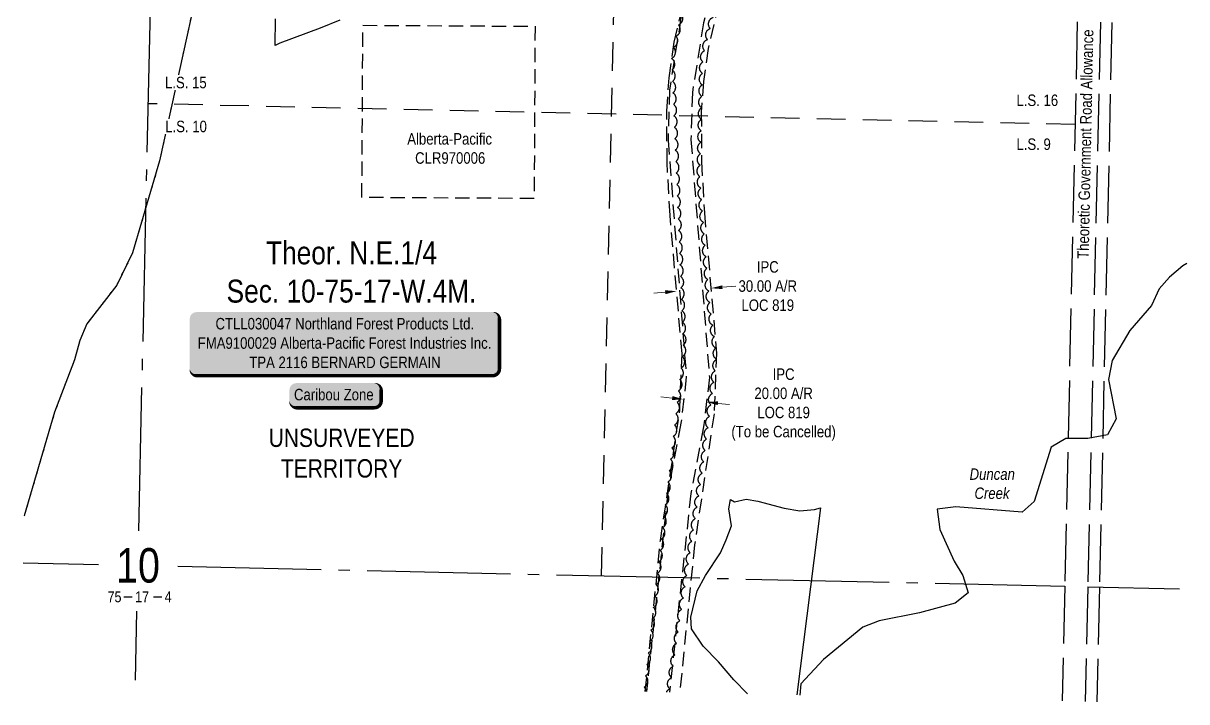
# Model space of a CAD drawing. Extents: x 398383 to 402710, y 6149487 to 6151334.
# Drawn here: x 401662 to 402675, y 6149487 to 6150078 of the extents above; entities that cross this region are included whole.
import ezdxf
from ezdxf.enums import TextEntityAlignment as Align

# ---------------------------------------------------------------- set-up
doc = ezdxf.new("R2010")
doc.units = 0
doc.header["$LTSCALE"] = 5
for name, pattern in [('0', [1, 1, 0]), ('foc-ACCESSROAD', [3.75, 2.5, -1.25]), ('foc-LSD', [8, 5, -3]), ('foc-QUARTERLINE', [33, 25, -3, 2, -3]), ('foc-UNSURVEYED', [12.5, 10, -2.5]), ('foc-WHEELTRACKS', [2, 0.4, -1.6])]:
    doc.linetypes.add(name, pattern=pattern)
for name, color, linetype in [('10', 1, 'Continuous'), ('9', 3, 'Continuous'), ('AS-WILDLIFE-BLOCK', 131, 'Continuous'), ('C-AR', 13, 'foc-ACCESSROAD'), ('C-SYMBOL', 7, 'Continuous'), ('F-WS', 190, 'foc-ACCESSROAD'), ('L-QSEC', 8, 'foc-QUARTERLINE'), ('L-ROAD-T', 7, 'Continuous'), ('L-SECLBL', 7, 'Continuous'), ('L-SECTION-LSD', 7, 'foc-LSD'), ('L-UNS-T', 3, 'Continuous'), ('L-USEC', 7, 'foc-UNSURVEYED'), ('T-BUSH', 110, '0'), ('T-WATER', 160, 'Continuous'), ('T-WATER-P3', 160, 'foc-WHEELTRACKS'), ('T-WATER-T', 170, 'Continuous'), ('WETLAND', 143, 'Continuous')]:
    doc.layers.add(name, color=color, linetype=linetype)
doc.layers.add('C-AR-T', color=13, linetype='Continuous', lineweight=9)
doc.layers.add('F-WS-T', color=190, linetype='Continuous', lineweight=9)
doc.styles.add('100L', font='ARIALN.TTF', dxfattribs={"height": 11})
doc.styles.add('175L', font='ARIALN.TTF', dxfattribs={"height": 20})
doc.styles.add('80', font='ARIALN.TTF', dxfattribs={"height": 10})
doc.styles.add('80CG', font='ARIALN.TTF', dxfattribs={"height": 10})
doc.styles.add('80L', font='ARIALN.TTF', dxfattribs={"height": 10})
doc.styles.add('foc-LtypeFont', font='ARIALN.TTF', dxfattribs={"height": 7.35})
doc.styles.add('SIMPLEX', font='ARIALN.TTF')
doc.linetypes.add('foc-TOPO-flowdirection-NOLINE', pattern='A,0,[">",foc-LtypeFont,S=0.3,R=0,X=0,Y=-0.945],-20,[">",foc-LtypeFont,S=0.3,R=0,X=0,Y=-0.945],0', length=20)
doc.dimstyles.new('Compass 5 000', dxfattribs={"dimscale": 5, "dimtxt": 9, "dimasz": 2, "dimexe": 0.2, "dimexo": 0.0625, "dimgap": 0.5, "dimtad": 0, "dimtih": 1, "dimtoh": 1, "dimzin": 0, "dimdsep": 46, "dimtxsty": '80CG', "dimcen": 0.1, "dimse1": 1, "dimse2": 1, "dimclrd": 256, "dimclrt": 256, "dimaunit": 1, "dimadec": 4, "dimazin": 0, "dimtfac": 0.06, "dimtofl": 0, "dimtmove": 0, "dimatfit": 1, "dimfxl": 0.2, "dimtolj": 1, "dimtzin": 0, "dimlwd": -1, "dimarcsym": 0})

# ---------------------------------------------------------------- blocks, each defined once
blk = doc.blocks.new('L-SECLBL')
at = {"layer": '9', "color": 7}
for p, q in [((-5.1, -27.8), (-12.3, -27.8)), ((20.7, -27.8), (13.5, -27.8))]:
    blk.add_line(p, q, dxfattribs=at)
at = {"layer": '10', "color": 2, "style": 'SIMPLEX'}
blk.add_attdef('SEC', text='', height=30, dxfattribs=at).set_placement((0, 0), align=Align.MIDDLE)
at = {"layer": '10', "color": 5, "style": '80L'}
blk.add_attdef('TWP', text='', height=9.5, dxfattribs=at).set_placement((-14.4, -27.4), align=Align.MIDDLE_RIGHT)
blk.add_attdef('RGE', text='', height=9.5, dxfattribs=at).set_placement((3.6, -27.4), align=Align.MIDDLE_CENTER)
blk.add_attdef('MER', text='', height=9.5, dxfattribs=at).set_placement((23.2, -27.4), align=Align.MIDDLE_LEFT)
blk = doc.blocks.new('*U435')
h = blk.add_hatch(color=255)
edge = h.paths.add_edge_path()
edge.add_line((-129, -28.5), (129, -28.5))
edge.add_arc((129, -22.5), 6, 270, 360)
edge.add_line((135, -22.5), (135, 21))
edge.add_arc((129, 21), 6, 0, 90)
edge.add_line((129, 27), (-129, 27))
edge.add_arc((-129, 21), 6, 90, 180)
edge.add_line((-135, 21), (-135, -22.5))
edge.add_arc((-129, -22.5), 6, 180, 270)
at = {"color": 44, "flags": 128}
blk.add_lwpolyline([(-129, -28.5, 3, 3, 0), (129, -28.5, 3, 3, 0.414214), (135, -22.5, 3, 3, 0), (135, 21, 3, 0, 0.414214), (129, 27, 0, 0, 0), (-129, 27, 0, 0, 0.414214), (-135, 21, 0, 0, 0), (-135, -22.5, 0, 3, 0.414214)], format="xyseb", close=True, dxfattribs=at)
at = {"color": 44, "style": '80'}
blk.add_attdef('ENTER_TEXT_001', (-36, -5), '', height=10, dxfattribs=at)
blk = doc.blocks.new('*U437')
h = blk.add_hatch(color=255)
edge = h.paths.add_edge_path()
edge.add_line((-34, -11.5), (34, -11.5))
edge.add_arc((34, -5.5), 6, 270, 360)
edge.add_line((40, -5.5), (40, 4))
edge.add_arc((34, 4), 6, 0, 90)
edge.add_line((34, 10), (-34, 10))
edge.add_arc((-34, 4), 6, 90, 180)
edge.add_line((-40, 4), (-40, -5.5))
edge.add_arc((-34, -5.5), 6, 180, 270)
at = {"color": 131, "flags": 128}
blk.add_lwpolyline([(-34, -11.5, 3, 3, 0), (34, -11.5, 3, 3, 0.414214), (40, -5.5, 3, 3, 0), (40, 4, 3, 0, 0.414214), (34, 10, 0, 0, 0), (-34, 10, 0, 0, 0.414214), (-40, 4, 0, 0, 0), (-40, -5.5, 0, 3, 0.414214)], format="xyseb", close=True, dxfattribs=at)
at = {"color": 131, "style": '80'}
blk.add_attdef('ENTER_TEXT_001', (-36, -5), '', height=10, dxfattribs=at)
blk = doc.blocks.new('*D457')
at = {"layer": 'C-AR-T', "transparency": 16777216}
for p, q in [((402270.7, 6149847.9), (402282.6, 6149848.9)), ((402220.9, 6149843.6), (402211, 6149842.7))]:
    blk.add_line(p, q, dxfattribs=at)
for points in [[(402220.8, 6149845.3), (402221.1, 6149841.9), (402230.9, 6149844.5)], [(402270.6, 6149849.6), (402270.9, 6149846.3), (402260.8, 6149847.1)]]:
    blk.add_solid(points, dxfattribs=at)
at = {"layer": 'C-AR-T', "transparency": 16777216, "insert": (402310.3, 6149848.9), "char_height": 10, "attachment_point": 5, "style": '80CG', "bg_fill": 3, "box_fill_scale": 1.1, "bg_fill_color": 256, "bg_fill_true_color": 13158600, "bg_fill_transparency": 0}
blk.add_mtext('\\A1;IPC\\P30.00 A/R\\PLOC 819', dxfattribs=at)
blk = doc.blocks.new('*D460')
at = {"layer": 'C-AR-T', "transparency": 16777216}
for p, q in [((402227.1, 6149751.4), (402217.2, 6149752.6)), ((402266.9, 6149746.8), (402276.8, 6149745.7))]:
    blk.add_line(p, q, dxfattribs=at)
for points in [[(402227.3, 6149753.1), (402226.9, 6149749.7), (402237.1, 6149750.3)], [(402267, 6149748.5), (402266.7, 6149745.2), (402256.9, 6149748)]]:
    blk.add_solid(points, dxfattribs=at)
at = {"layer": 'C-AR-T', "transparency": 16777216, "insert": (402324.1, 6149745.7), "char_height": 10, "attachment_point": 5, "style": '80CG', "bg_fill": 3, "box_fill_scale": 1.1, "bg_fill_color": 256, "bg_fill_true_color": 13158600, "bg_fill_transparency": 0}
blk.add_mtext('\\A1;IPC\\P20.00 A/R\\PLOC 819\\P(To be Cancelled)', dxfattribs=at)

msp = doc.modelspace()

# ---------------------------------------------------------------- linework, layer by layer
at = {"layer": 'F-WS'}
msp.add_lwpolyline([(401957.482, 6150076.125), (402107.513, 6150075.259), (402106.703, 6149925.227), (401956.672, 6149926.095), (401957.482, 6150076.125)], close=True, dxfattribs=at)
at = {"layer": 'L-QSEC'}
for p, q in [((401762.248, 6149635.688), (401779.529, 6150409.853)), ((401661.603, 6149607.957), (401727.072, 6149606.483)), ((401796.311, 6149604.924), (402569.086, 6149587.525)), ((402589.19, 6149587.072), (402669.062, 6149585.273)), ((401759.348, 6149505.769), (401760.687, 6149565.733))]:
    msp.add_line(p, q, dxfattribs=at)
at = {"layer": 'L-SECTION-LSD'}
for p, q in [((402165.332, 6149596.616), (402183.208, 6150400.763)), ((402577.987, 6149989.599), (401770.554, 6150007.78))]:
    msp.add_line(p, q, dxfattribs=at)
at = {"layer": 'L-USEC'}
for p, q in [((402586.888, 6150391.673), (402569.086, 6149587.525)), ((402606.992, 6150391.228), (402589.19, 6149587.072)), ((402617.044, 6150391.005), (402599.242, 6149586.857)), ((402569.086, 6149587.525), (402566.874, 6149487.588)), ((402589.19, 6149587.08), (402586.978, 6149487.135)), ((402599.242, 6149586.858), (402597.03, 6149486.909))]:
    msp.add_line(p, q, dxfattribs=at)
at = {"layer": 'T-BUSH', "flags": 128}
for points in [[(402204.66, 6149495.743, 0.18322405), (402202.652, 6149499.575, 0.52056705), (402203.797, 6149509.506, 0.52056705), (402204.943, 6149519.436, 0.52056705), (402206.088, 6149529.366, 0.52056705), (402207.233, 6149539.297, 0.52056705), (402208.379, 6149549.227, 0.52056705), (402209.524, 6149559.157, 0.52056705), (402210.669, 6149569.088, 0.52056705), (402211.815, 6149579.018, 0.52056705), (402212.96, 6149588.948, 0.52056705), (402214.105, 6149598.879, 0.52056705), (402215.251, 6149608.809, 0.52056705), (402216.396, 6149618.739, 0.52056705), (402217.542, 6149628.67, 0.52056705), (402218.687, 6149638.6, 0.52056705), (402219.832, 6149648.53, 0.52056705), (402220.978, 6149658.461, 0.52056705), (402222.123, 6149668.391, 0.52056705), (402223.268, 6149678.321, 0.52056705), (402224.414, 6149688.252, 0.52056705), (402225.559, 6149698.182, 0.52056705), (402226.704, 6149708.112, 0.52056705), (402227.85, 6149718.043, 0.52056705), (402228.995, 6149727.973, 0.52056705), (402230.14, 6149737.903, 0.52056705), (402231.286, 6149747.834, 0.52056705), (402232.431, 6149757.764, 0.52056705), (402233.576, 6149767.694, 0.52056705), (402234.722, 6149777.625, 0.52056705), (402235.867, 6149787.555, 0.52056705), (402236.682, 6149797.497, 0.52056705), (402236.272, 6149807.485, 0.52056705), (402235.863, 6149817.473, 0.52056705), (402235.453, 6149827.461, 0.52056705), (402235.043, 6149837.448, 0.52056705), (402234.633, 6149847.436, 0.52056705), (402234.224, 6149857.424, 0.52056705), (402233.814, 6149867.412, 0.52056705), (402233.404, 6149877.399, 0.52056705), (402232.994, 6149887.387, 0.52056705), (402232.585, 6149897.375, 0.52056705), (402232.175, 6149907.363, 0.52056705), (402231.765, 6149917.35, 0.52056705), (402231.355, 6149927.338, 0.52056705), (402230.946, 6149937.326, 0.52056705), (402230.536, 6149947.314, 0.52056705), (402230.126, 6149957.302, 0.52056705), (402229.717, 6149967.289, 0.52056705), (402229.307, 6149977.277, 0.52056705), (402228.897, 6149987.265, 0.52056705), (402228.487, 6149997.253, 0.52056705), (402228.078, 6150007.24, 0.52056705), (402227.668, 6150017.228, 0.52056705), (402227.258, 6150027.216, 0.52056705), (402226.848, 6150037.204, 0.52056705), (402226.439, 6150047.191, 0.52056705), (402228.043, 6150056.993, 0.52056705), (402230.275, 6150066.737, 0.52056705), (402232.507, 6150076.481, 0.52056705), (402234.739, 6150086.224, 0.52056705), (402236.971, 6150095.968, 0.52056705), (402239.203, 6150105.712, 0.52056705), (402241.435, 6150115.456, 0.52056705), (402243.667, 6150125.2, 0.52056705), (402245.899, 6150134.943, 0.52056705), (402248.131, 6150144.687, 0.52056705), (402250.363, 6150154.431, 0.52056705), (402252.595, 6150164.175, 0.52056705), (402254.827, 6150173.918, 0.52056705), (402256.558, 6150183.735, 0.52056705), (402257.193, 6150193.711, 0.52056705), (402257.827, 6150203.687, 0.52056705), (402258.462, 6150213.663, 0.52056705), (402257.991, 6150223.592, 0.52056705), (402256.504, 6150233.477, 0.52056705), (402255.018, 6150243.362, 0.52056705), (402253.531, 6150253.247, 0.52056705), (402252.045, 6150263.132, 0.52056705), (402250.558, 6150273.017, 0.52056705), (402249.072, 6150282.902, 0.52056705), (402247.585, 6150292.787, 0.52056705), (402246.099, 6150302.672, 0.52056705), (402243.711, 6150312.346, 0.52056705), (402240.663, 6150321.866, 0.52056705), (402237.615, 6150331.386, 0.52056705), (402234.566, 6150340.906, 0.52056705), (402231.518, 6150350.426, 0.52056705), (402228.47, 6150359.946, 0.52056705), (402225.422, 6150369.467, 0.52056705), (402222.373, 6150378.987, 0.52056705), (402219.325, 6150388.507, 0.52056705), (402216.277, 6150398.027, 0.52056705), (402213.229, 6150407.547, 0.52056705), (402210.181, 6150417.067, 0.52056705), (402207.132, 6150426.587, 0.52056705), (402204.084, 6150436.107, 0.52056705), (402201.036, 6150445.627, 0.52056705), (402197.988, 6150455.147, 0.52056705), (402194.939, 6150464.667, 0.52056705), (402191.891, 6150474.187, 0.52056705), (402188.434, 6150483.543, 0.52056705), (402184.059, 6150492.531, 0.52056705), (402179.685, 6150501.519, 0.52056705), (402175.31, 6150510.507, 0.52056705), (402170.935, 6150519.495, 0.52056705), (402166.56, 6150528.483, 0.52056705), (402162.185, 6150537.471, 0.52056705), (402157.811, 6150546.459, 0.52056705), (402153.436, 6150555.447, 0.52056705), (402149.061, 6150564.435, 0.52056705), (402144.686, 6150573.424, 0.52056705), (402140.312, 6150582.412, 0.52056705), (402135.937, 6150591.4, 0.52056705), (402131.562, 6150600.388, 0.52056705), (402127.187, 6150609.376, 0.52056705), (402122.813, 6150618.364, 0.52056705), (402118.438, 6150627.352, 0.52056705), (402114.104, 6150636.359, 0.52056705), (402109.771, 6150645.368, 0.52056705), (402105.439, 6150654.376, 0.52056705), (402101.106, 6150663.385, 0.52056705), (402096.774, 6150672.393, 0.52056705), (402092.441, 6150681.402, 0.52056705), (402088.108, 6150690.41, 0.52056705), (402083.776, 6150699.419, 0.52056705), (402079.443, 6150708.427, 0.52056705), (402075.111, 6150717.435, 0.52056705), (402070.778, 6150726.444, 0.52056705), (402066.446, 6150735.452, 0.52056705), (402062.113, 6150744.461, 0.52056705), (402057.781, 6150753.469, 0.52056705), (402053.448, 6150762.478, 0.52056705), (402049.115, 6150771.486, 0.52056705), (402044.783, 6150780.495, 0.52056705), (402040.45, 6150789.503, 0.52056705), (402036.118, 6150798.512, 0.52056705), (402031.785, 6150807.52, 0.52056705), (402027.453, 6150816.528, 0.52056705), (402025.828, 6150826.256, 0.52056705), (402025.121, 6150836.227, 0.52056705), (402024.415, 6150846.198, 0.52056705), (402023.709, 6150856.169, 0.52056705), (402023.002, 6150866.14, 0.52056705), (402022.296, 6150876.112, 0.52056705), (402021.589, 6150886.083, 0.52056705), (402020.883, 6150896.054, 0.52056705), (402020.177, 6150906.025, 0.52056705), (402019.47, 6150915.996, 0.52056705), (402018.764, 6150925.967, 0.52056705), (402018.057, 6150935.939, 0.52056705), (402017.351, 6150945.91, 0.52056705), (402016.645, 6150955.881, 0.52056705), (402015.938, 6150965.852, 0.52056705), (402015.232, 6150975.823, 0.52056705), (402014.525, 6150985.794, 0.52056705), (402013.819, 6150995.766, 0.52056705), (402013.113, 6151005.737, 0.52056705), (402012.406, 6151015.708, 0.52056705), (402011.7, 6151025.679, 0.52056705), (402010.994, 6151035.65, 0.52056705), (402010.287, 6151045.621, 0.52056705), (402009.581, 6151055.593, 0.52056705), (402008.874, 6151065.564, 0.52056705), (402008.168, 6151075.535, 0.52056705), (402007.462, 6151085.506, 0.52056705), (402006.755, 6151095.477, 0.52056705), (402006.049, 6151105.448, 0.52056705), (402005.342, 6151115.42, 0.52056705), (402004.636, 6151125.391, 0.52056705), (402003.93, 6151135.362, 0.52056705), (402003.223, 6151145.333, 0.52056705), (402002.517, 6151155.304, 0.52056705), (402001.81, 6151165.275, 0.52056705), (402001.104, 6151175.247, 0.52056705), (402000.398, 6151185.218, 0.52056705), (401999.691, 6151195.189, 0.52056705), (401998.985, 6151205.16, 0.52056705), (401998.279, 6151215.131, 0.52056705), (401997.572, 6151225.103, 0.52056705), (401996.866, 6151235.074, 0.52056705), (401996.159, 6151245.045, 0.52056705), (401995.453, 6151255.016, 0.52056705), (401994.747, 6151264.987, 0.52056705), (401994.04, 6151274.958, 0.52056705), (401993.334, 6151284.93, 0.52056705), (401992.627, 6151294.901, 0.52056705), (401991.921, 6151304.872, 0.52056705), (401991.215, 6151314.843, 0.52056705), (401990.508, 6151324.814, 0.23260516), (401992.764, 6151329.705)], [(402222.099, 6149495.35, -0.16403937), (402224.852, 6149498.111, -0.52056705), (402226.338, 6149507.996, -0.52056705), (402227.824, 6149517.881, -0.52056705), (402229.311, 6149527.766, -0.52056705), (402230.797, 6149537.651, -0.52056705), (402232.283, 6149547.536, -0.52056705), (402233.77, 6149557.421, -0.52056705), (402235.256, 6149567.306, -0.52056705), (402236.742, 6149577.191, -0.52056705), (402238.229, 6149587.076, -0.52056705), (402239.715, 6149596.961, -0.52056705), (402241.202, 6149606.847, -0.52056705), (402242.688, 6149616.732, -0.52056705), (402244.174, 6149626.617, -0.52056705), (402245.661, 6149636.502, -0.52056705), (402247.147, 6149646.387, -0.52056705), (402248.633, 6149656.272, -0.52056705), (402250.12, 6149666.157, -0.52056705), (402251.606, 6149676.042, -0.52056705), (402253.092, 6149685.927, -0.52056705), (402254.447, 6149695.83, -0.52056705), (402255.705, 6149705.747, -0.52056705), (402256.962, 6149715.664, -0.52056705), (402258.22, 6149725.58, -0.52056705), (402259.477, 6149735.497, -0.52056705), (402260.735, 6149745.414, -0.52056705), (402261.993, 6149755.331, -0.52056705), (402263.25, 6149765.247, -0.52056705), (402264.508, 6149775.164, -0.52056705), (402265.765, 6149785.081, -0.52056705), (402265.06, 6149794.991, -0.52056705), (402263.735, 6149804.899, -0.52056705), (402262.41, 6149814.807, -0.52056705), (402261.085, 6149824.715, -0.52056705), (402259.76, 6149834.623, -0.52056705), (402258.821, 6149844.571, -0.52056705), (402258.051, 6149854.538, -0.52056705), (402257.281, 6149864.504, -0.52056705), (402256.51, 6149874.471, -0.52056705), (402255.74, 6149884.437, -0.52056705), (402254.969, 6149894.403, -0.52056705), (402254.199, 6149904.37, -0.52056705), (402253.428, 6149914.336, -0.52056705), (402252.658, 6149924.303, -0.52056705), (402251.888, 6149934.269, -0.52056705), (402251.195, 6149944.238, -0.52056705), (402251.437, 6149954.231, -0.52056705), (402251.679, 6149964.224, -0.52056705), (402251.921, 6149974.217, -0.52056705), (402252.163, 6149984.211, -0.52056705), (402252.405, 6149994.204, -0.52056705), (402252.647, 6150004.197, -0.52056705), (402252.889, 6150014.19, -0.52056705), (402253.131, 6150024.183, -0.52056705), (402253.373, 6150034.177, -0.52056705), (402253.615, 6150044.17, -0.52056705), (402255.222, 6150053.975, -0.52056705), (402257.698, 6150063.659, -0.52056705), (402260.174, 6150073.344, -0.52056705), (402262.65, 6150083.029, -0.52056705), (402265.126, 6150092.713, -0.52056705), (402267.602, 6150102.398, -0.52056705), (402270.078, 6150112.082, -0.52056705), (402272.554, 6150121.767, -0.52056705), (402275.03, 6150131.452, -0.52056705), (402277.506, 6150141.136, -0.52056705), (402279.982, 6150150.821, -0.52056705), (402282.459, 6150160.506, -0.52056705), (402284.935, 6150170.19, -0.52056705), (402286.31, 6150180.059, -0.52056705), (402287.112, 6150190.023, -0.52056705), (402287.914, 6150199.987, -0.52056705), (402288.715, 6150209.951, -0.52056705), (402288.019, 6150219.901, -0.52056705), (402287.04, 6150229.849, -0.52056705), (402286.061, 6150239.797, -0.52056705), (402285.082, 6150249.745, -0.52056705), (402284.101, 6150259.693, -0.52056705), (402281.839, 6150269.43, -0.52056705), (402279.577, 6150279.167, -0.52056705), (402277.315, 6150288.904, -0.52056705), (402275.053, 6150298.641, -0.52056705), (402272.791, 6150308.377, -0.52056705), (402270.528, 6150318.114, -0.52056705), (402268.266, 6150327.851, -0.52056705), (402265.975, 6150337.581, -0.52056705), (402263.404, 6150347.24, -0.52056705), (402260.833, 6150356.9, -0.52056705), (402258.262, 6150366.56, -0.52056705), (402255.691, 6150376.22, -0.52056705), (402253.12, 6150385.88, -0.52056705), (402250.549, 6150395.54, -0.52056705), (402247.978, 6150405.2, -0.52056705), (402245.407, 6150414.86, -0.52056705), (402242.573, 6150424.435, -0.52056705), (402239.032, 6150433.783, -0.52056705), (402235.491, 6150443.131, -0.52056705), (402231.95, 6150452.479, -0.52056705), (402228.408, 6150461.827, -0.52056705), (402224.867, 6150471.175, -0.52056705), (402221.326, 6150480.522, -0.52056705), (402217.785, 6150489.87, -0.52056705), (402214.244, 6150499.218, -0.52056705), (402210.404, 6150508.439, -0.52056705), (402206.131, 6150517.476, -0.52056705), (402201.857, 6150526.513, -0.52056705), (402197.584, 6150535.549, -0.52056705), (402193.311, 6150544.586, -0.52056705), (402189.038, 6150553.623, -0.52056705), (402184.764, 6150562.66, -0.52056705), (402180.491, 6150571.696, -0.52056705), (402176.218, 6150580.733, -0.52056705), (402171.945, 6150589.77, -0.52056705), (402167.272, 6150598.605, -0.52056705), (402162.54, 6150607.41, -0.52056705), (402157.808, 6150616.215, -0.52056705), (402153.075, 6150625.02, -0.52056705), (402148.343, 6150633.825, -0.52056705), (402143.611, 6150642.63, -0.52056705), (402138.879, 6150651.435, -0.52056705), (402134.146, 6150660.24, -0.52056705), (402129.414, 6150669.045, -0.52056705), (402124.682, 6150677.85, -0.52056705), (402119.95, 6150686.656, -0.52056705), (402115.217, 6150695.461, -0.52056705), (402110.485, 6150704.266, -0.52056705), (402105.753, 6150713.071, -0.52056705), (402101.021, 6150721.876, -0.52056705), (402096.288, 6150730.681, -0.52056705), (402091.556, 6150739.486, -0.52056705), (402087.234, 6150748.493, -0.52056705), (402083.119, 6150757.603, -0.52056705), (402079.004, 6150766.713, -0.52056705), (402074.889, 6150775.823, -0.52056705), (402070.774, 6150784.933, -0.52056705), (402066.659, 6150794.043, -0.52056705), (402062.544, 6150803.153, -0.52056705), (402058.429, 6150812.263, -0.52056705), (402056.035, 6150821.93, -0.52056705), (402054.024, 6150831.722, -0.52056705), (402052.013, 6150841.514, -0.52056705), (402050.98, 6150851.45, -0.52056705), (402050.079, 6150861.405, -0.52056705), (402049.178, 6150871.361, -0.52056705), (402048.277, 6150881.316, -0.52056705), (402047.376, 6150891.272, -0.52056705), (402046.476, 6150901.227, -0.52056705), (402045.575, 6150911.183, -0.52056705), (402044.674, 6150921.138, -0.52056705), (402043.773, 6150931.094, -0.52056705), (402042.873, 6150941.049, -0.52056705), (402041.972, 6150951.005, -0.52056705), (402041.071, 6150960.96, -0.52056705), (402040.17, 6150970.916, -0.52056705), (402039.269, 6150980.871, -0.52056705), (402038.369, 6150990.827, -0.52056705), (402037.468, 6151000.782, -0.52056705), (402036.567, 6151010.738, -0.52056705), (402035.666, 6151020.693, -0.52056705), (402034.766, 6151030.649, -0.52056705), (402033.865, 6151040.604, -0.52056705), (402032.964, 6151050.56, -0.52056705), (402032.063, 6151060.515, -0.52056705), (402031.162, 6151070.471, -0.52056705), (402030.262, 6151080.426, -0.52056705), (402029.361, 6151090.382, -0.52056705), (402028.46, 6151100.337, -0.52056705), (402027.559, 6151110.293, -0.52056705), (402026.659, 6151120.248, -0.52056705), (402025.758, 6151130.204, -0.52056705), (402024.857, 6151140.159, -0.52056705), (402023.956, 6151150.115, -0.52056705), (402023.056, 6151160.07, -0.52056705), (402022.155, 6151170.026, -0.52056705), (402021.254, 6151179.981, -0.52056705), (402020.353, 6151189.937, -0.52056705), (402019.452, 6151199.892, -0.52056705), (402018.552, 6151209.848, -0.52056705), (402017.651, 6151219.803, -0.52056705), (402016.75, 6151229.759, -0.52056705), (402015.849, 6151239.714, -0.52056705), (402014.949, 6151249.67, -0.52056705), (402014.048, 6151259.625, -0.52056705), (402013.147, 6151269.581, -0.52056705), (402012.246, 6151279.536, -0.52056705), (402011.345, 6151289.492, -0.52056705), (402010.445, 6151299.447, -0.52056705), (402009.544, 6151309.403, -0.52056705), (402009.072, 6151319.378, -0.51744799), (402008.977, 6151329.34)]]:
    msp.add_lwpolyline(points, format="xyb", dxfattribs=at)
at = {"layer": 'T-WATER', "flags": 128}
msp.add_lwpolyline([(402675.332, 6149868.506), (402672.026, 6149866.537), (402660.434, 6149856.586), (402651.21, 6149846.587), (402644.688, 6149832.127), (402625.726, 6149810.334), (402610.244, 6149784.158), (402607.283, 6149767.507), (402613.717, 6149733.38), (402606.31, 6149719.414), (402589.246, 6149716.284), (402570.015, 6149716.053), (402557.346, 6149708.687), (402542.505, 6149661.236), (402531.856, 6149651.939), (402474.084, 6149656.692), (402458.013, 6149654.485), (402460.224, 6149636.862), (402472.653, 6149609.333), (402480.325, 6149596.772), (402484.911, 6149581.81), (402473.677, 6149572.896), (402442.577, 6149564.31), (402407.357, 6149557.438), (402393.133, 6149551.75), (402358.784, 6149523.65), (402339.243, 6149502.357), (402338.251, 6149492.735)], dxfattribs=at)
at = {"layer": 'T-WATER', "linetype": 'foc-TOPO-flowdirection-NOLINE', "flags": 128}
msp.add_lwpolyline([(402675.332, 6149868.506), (402672.026, 6149866.537), (402660.434, 6149856.586), (402651.21, 6149846.587), (402644.688, 6149832.127), (402625.726, 6149810.334), (402610.244, 6149784.158), (402607.283, 6149767.507), (402613.717, 6149733.38), (402606.31, 6149719.414), (402589.246, 6149716.284), (402570.015, 6149716.053), (402557.346, 6149708.687), (402542.505, 6149661.236), (402531.856, 6149651.939), (402474.084, 6149656.692), (402458.013, 6149654.485), (402460.224, 6149636.862), (402472.653, 6149609.333), (402480.325, 6149596.772), (402484.911, 6149581.81), (402473.677, 6149572.896), (402442.577, 6149564.31), (402407.357, 6149557.438), (402393.133, 6149551.75), (402358.784, 6149523.65), (402339.243, 6149502.357), (402338.251, 6149492.735)], dxfattribs=at)
at = {"layer": 'T-WATER-P3', "flags": 128}
msp.add_lwpolyline([(402040.12, 6150737.634), (402033.513, 6150732.999), (401994.238, 6150710.774), (401959.568, 6150683.646), (401931.377, 6150650.527), (401907.068, 6150607.623), (401901.342, 6150592.332), (401883.884, 6150526.299), (401870.464, 6150497.472), (401859.459, 6150466.039), (401849.928, 6150410.185), (401844.509, 6150350.644), (401840.82, 6150333.78), (401827.58, 6150305.005), (401822.46, 6150288.317), (401818.526, 6150250.689), (401818.361, 6150174.905), (401814.564, 6150113.927), (401780.359, 6149957.891), (401756.744, 6149877.84), (401742.994, 6149849.804), (401716.997, 6149816.122), (401710.761, 6149801.571), (401706.234, 6149784.741), (401688.889, 6149739.179), (401662.516, 6149648.846)], dxfattribs=at)
at = {"layer": 'WETLAND'}
for points in [[(401937.518, 6150080.507), (401920.373, 6150073.734), (401885.025, 6150060.61), (401881.016, 6150058.51), (401881.515, 6150081.739)], [(402292.496, 6149493.765), (402280.824, 6149505.993), (402267.345, 6149521.719), (402253.865, 6149535.198), (402243.756, 6149550.362), (402243.194, 6149560.472), (402248.811, 6149583.499), (402256.112, 6149596.979), (402269.03, 6149616.636), (402274.084, 6149627.869), (402278.578, 6149640.225), (402276.331, 6149654.828), (402277.762, 6149662.939), (402281.386, 6149661.006), (402291.495, 6149663.253), (402301.605, 6149661.568), (402324.632, 6149655.39), (402338.112, 6149653.143), (402351.029, 6149654.266), (402356.331, 6149655.781), (402335.62, 6149492.795)]]:
    msp.add_lwpolyline(points, dxfattribs=at)

# ---------------------------------------------------------------- block references
at = {"layer": 'AS-WILDLIFE-BLOCK', "xscale": 0.999617, "yscale": 0.999617, "zscale": 0.999617}
msp.add_blockref('*U437', (401933.479, 6149754.43), dxfattribs=at).add_auto_attribs({'ENTER_TEXT_001': 'Caribou Zone'})
at = {"layer": 'L-SECLBL', "xscale": 0.9996159999999922, "yscale": 0.9996159999999922, "zscale": 0.9996159999999922}
msp.add_blockref('L-SECLBL', (401761.579, 6149605.706), dxfattribs=at).add_auto_attribs({'SEC': '10', 'TWP': '75', 'RGE': '17', 'MER': '4'})

# ---------------------------------------------------------------- texts
at = {"layer": 'F-WS-T', "insert": (401979.68, 6149982.182), "char_height": 10, "attachment_point": 1, "style": '80L'}
msp.add_mtext_dynamic_manual_height_columns('\\pi16.493;Alberta-Pacific\\P\\pi23.345;CLR970006', width=106.7318, gutter_width=50, heights=[0], dxfattribs=at)
at = {"layer": 'L-ROAD-T', "style": '80L'}
msp.add_text('Theoretic Government Road Allowance', height=9.99616, rotation=88.811469, dxfattribs=at).set_placement((402586.986, 6149972.572), align=Align.MIDDLE_CENTER)
at = {"layer": 'L-SECTION-LSD', "insert": (402526.993, 6149977.516), "char_height": 9.9962, "attachment_point": 1, "style": '100L', "bg_fill": 3, "box_fill_scale": 1.5, "bg_fill_color": 256, "bg_fill_transparency": 0}
msp.add_mtext_dynamic_manual_height_columns('L.S. 9', width=30.52728, gutter_width=55, heights=[0], dxfattribs=at)
at = {"layer": 'L-UNS-T', "color": 3, "insert": (401938.975, 6149703.388), "char_height": 15.99386, "attachment_point": 5, "style": '80L'}
msp.add_mtext_dynamic_manual_height_columns('UNSURVEYED TERRITORY', width=126.41375, gutter_width=47.5, heights=[0], dxfattribs=at)
at = {"layer": 'T-WATER-T', "insert": (402477.469, 6149690.171), "char_height": 9.99616, "attachment_point": 1, "style": '80L'}
msp.add_mtext_dynamic_manual_height_columns('\\pi8.6727;{\\fArial Narrow|b0|i1|c0|p34;Duncan \\P\\pi12.934;Creek}', width=55.97995, gutter_width=50, heights=[0], dxfattribs=at)

# ---------------------------------------------------------------- next in the draw order: texts
at = {"layer": 'C-SYMBOL', "color": 3, "insert": (401947.582, 6149887.873), "char_height": 19.99232, "width": 215.90151, "attachment_point": 2, "style": '175L', "bg_fill": 2}
msp.add_mtext('Theor. N.E.1/4 \\PSec. 10-75-17-W.4M.', dxfattribs=at)
at = {"layer": 'L-SECTION-LSD', "insert": (402526.993, 6150015.786), "char_height": 9.9962, "attachment_point": 1, "style": '100L', "bg_fill": 3, "box_fill_scale": 1.5, "bg_fill_color": 256, "bg_fill_transparency": 0}
msp.add_mtext_dynamic_manual_height_columns('L.S. 16', width=36.94144, gutter_width=55, heights=[0], dxfattribs=at)

# ---------------------------------------------------------------- next in the draw order: linework, layer by layer
at = {"layer": 'C-AR'}
for points in [[(402203.551, 6149495.768), (402216.748, 6149627.374), (402233.568, 6149740.545), (402235.62, 6149789.806), (402225.161, 6149910.512), (402222.538, 6149956.557), (402222.363, 6150001.278), (402224.326, 6150030.381), (402228.744, 6150061.447), (402255.346, 6150173.078), (402259.068, 6150206.685), (402258.942, 6150229.77), (402255.481, 6150259.751), (402226.775, 6150384.793), (402203.449, 6150457.432), (402153.602, 6150570.967), (402044.349, 6150766.216), (402036.347, 6150786.08), (402030.401, 6150806.046), (402016.275, 6150892.829), (401980.186, 6151327.118), (401980.184, 6151329.988)], [(401982.536, 6151329.935), (402021.906, 6150860.039), (402037.941, 6150786.292), (402057.189, 6150745.224), (402145.641, 6150587.651), (402188.036, 6150499.091), (402208.708, 6150448.215), (402222.701, 6150405.977), (402257.167, 6150261.665), (402261.81, 6150205.082), (402245.723, 6150123.398), (402234.605, 6150082.486), (402224.676, 6150019.459), (402223.382, 6149976.137), (402239.32, 6149769.751), (402234.649, 6149729.4), (402223.493, 6149671.154), (402204.546, 6149495.746)], [(402002.637, 6151329.482), (402041.719, 6150863.01), (402056.998, 6150792.738), (402074.981, 6150754.372), (402163.393, 6150596.87), (402206.33, 6150507.178), (402227.478, 6150455.129), (402241.948, 6150411.453), (402276.967, 6150264.823), (402281.962, 6150203.946), (402265.201, 6150118.839), (402254.184, 6150078.297), (402244.622, 6150017.598), (402243.398, 6149976.61), (402259.401, 6149769.367), (402254.424, 6149726.366), (402243.282, 6149668.195), (402224.606, 6149495.294)], [(402010.173, 6151329.313), (402010.173, 6151328.374), (402046.063, 6150896.486), (402059.691, 6150812.762), (402064.687, 6150795.984), (402071.452, 6150779.193), (402180.478, 6150584.347), (402231.529, 6150468.072), (402255.717, 6150392.747), (402285.081, 6150264.842), (402288.921, 6150231.577), (402289.065, 6150205.111), (402284.948, 6150167.932), (402258.238, 6150055.848), (402254.172, 6150027.257), (402252.355, 6150000.326), (402252.523, 6149957.469), (402255.076, 6149912.66), (402265.662, 6149790.479), (402263.464, 6149737.708), (402246.515, 6149623.671), (402233.622, 6149495.091)]]:
    msp.add_lwpolyline(points, dxfattribs=at)
at = {"layer": 'T-WATER-P3', "linetype": 'foc-TOPO-flowdirection-NOLINE', "flags": 128}
msp.add_lwpolyline([(402040.12, 6150737.634), (402033.513, 6150732.999), (401994.238, 6150710.774), (401959.568, 6150683.646), (401931.377, 6150650.527), (401907.068, 6150607.623), (401901.342, 6150592.332), (401883.884, 6150526.299), (401870.464, 6150497.472), (401859.459, 6150466.039), (401849.928, 6150410.185), (401844.509, 6150350.644), (401840.82, 6150333.78), (401827.58, 6150305.005), (401822.46, 6150288.317), (401818.526, 6150250.689), (401818.361, 6150174.905), (401814.564, 6150113.927), (401780.359, 6149957.891), (401756.744, 6149877.84), (401742.994, 6149849.804), (401716.997, 6149816.122), (401710.761, 6149801.571), (401706.234, 6149784.741), (401688.889, 6149739.179), (401662.516, 6149648.846)], dxfattribs=at)

# ---------------------------------------------------------------- next in the draw order: block references
ref = msp.add_blockref('*U435', (401941.55, 6149799.347), dxfattribs=dict(xscale=0.999617, yscale=0.999617, zscale=0.999617))
ref.add_attrib('ENTER_TEXT_001', 'CTLL030047 Northland Forest Products Ltd.', (401829.094, 6149811.18), dxfattribs={"color": 44, "height": 9.99617, "style": '80'})
ref.add_attrib('ENTER_TEXT_002', 'FMA9100029 Alberta-Pacific Forest Industries Inc.', (401813.615, 6149794.349), dxfattribs={"color": 44, "height": 9.99617, "style": '80'})
ref.add_attrib('ENTER_TEXT_003', 'TPA 2116 BERNARD GERMAIN', (401858.533, 6149777.512), dxfattribs={"color": 44, "height": 9.99617, "style": '80'})

# ---------------------------------------------------------------- next in the draw order: texts
at = {"layer": 'L-SECTION-LSD', "char_height": 9.99616, "attachment_point": 1, "style": '100L', "bg_fill": 3, "box_fill_scale": 1.15, "bg_fill_color": 256, "bg_fill_transparency": 0}
for s, width, insert in [('\\pi1.8592;L.S. 15', 36.85945, (401783.255, 6150031.234)), ('\\pi2.0425;L.S. 10', 36.95405, (401783.255, 6149992.964))]:
    msp.add_mtext_dynamic_manual_height_columns(s, width=width, gutter_width=55, heights=[0], dxfattribs=dict(at, insert=insert))

# ---------------------------------------------------------------- next in the draw order: dimensions: what is measured, and where the dimension line sits
at = {"layer": 'C-AR-T', "color": 4}
dim = msp.add_linear_dim(base=(402260.76, 6149847.056), p1=(402233.518, 6149814.06), p2=(402263.395, 6149816.649), angle=4.951813, text='IPC\\P30.00 A/R\\PLOC 819', dimstyle='Compass 5 000', override={"dimtfill": 1}, dxfattribs=at)
dim.commit()
dim.dimension.update_dxf_attribs({"geometry": '*D457', "text_midpoint": (402310.27, 6149848.949), "dimtype": 161})

# ---------------------------------------------------------------- next in the draw order: dimensions: what is measured, and where the dimension line sits
dim = msp.add_aligned_dim(p1=(402237.179, 6149751.258), p2=(402257.039, 6149748.959), distance=-1.009, text='IPC\\P20.00 A/R\\PLOC 819\\P(To be Cancelled)', dimstyle='Compass 5 000', override={"dimtfill": 1}, dxfattribs=at)
dim.commit()
dim.dimension.update_dxf_attribs({"geometry": '*D460', "text_midpoint": (402324.123, 6149745.657)})

doc.saveas('drawing.dxf')
